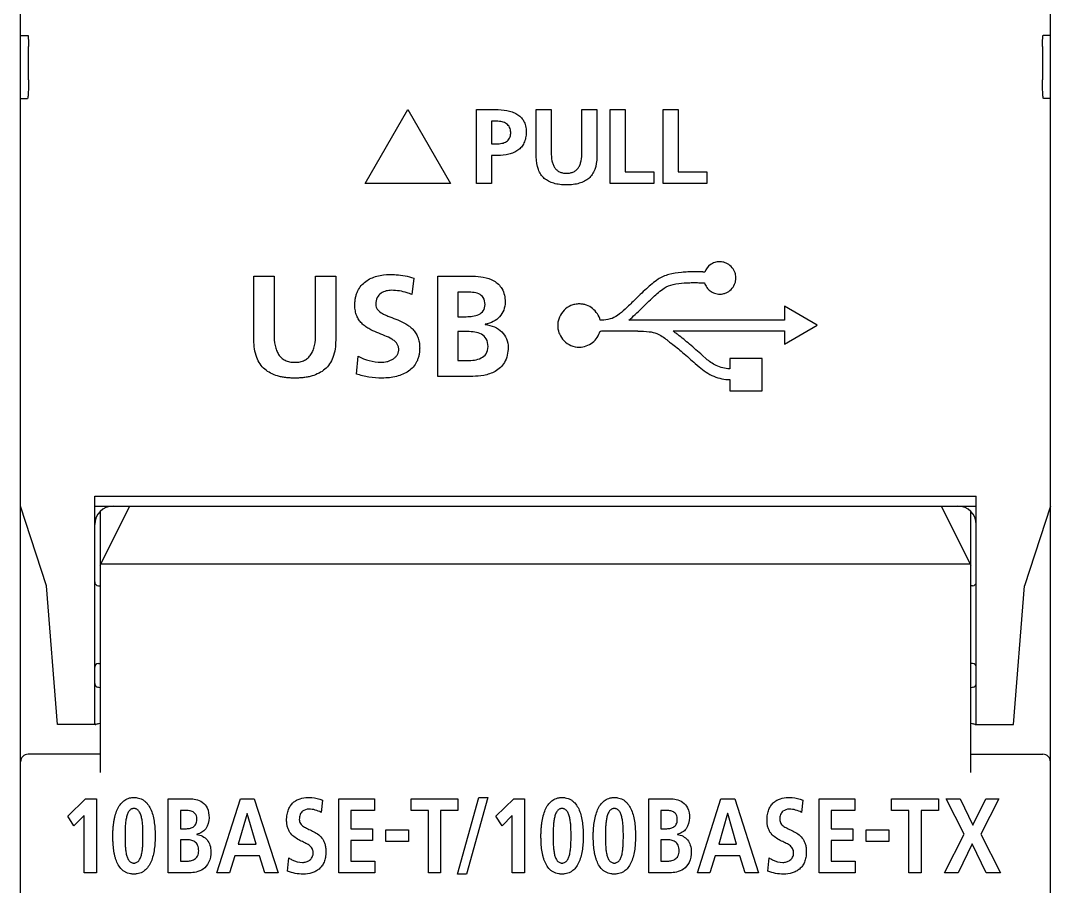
# Model space of a CAD drawing. Extents: x -3 to 204, y 0 to 150.
# Drawn here: x 176 to 203.8, y 38.23 to 61.6 of the extents above; entities that cross this region are included whole.
import ezdxf

# ---------------------------------------------------------------- set-up
doc = ezdxf.new("R2010")
doc.units = 0
doc.header["$LTSCALE"] = 19.36
doc.layers.get('0').update_dxf_attribs({"linetype": 'CONTINUOUS'})

msp = doc.modelspace()

# ---------------------------------------------------------------- linework, layer by layer
at = {"color": 7, "linetype": 'CONTINUOUS'}
for p, q in [((176, 16.5), (176, 121.5)), ((203.8, 16.5), (203.8, 121.5)), ((176, 61.2), (176.1971, 61.2)), ((203.8, 61.2), (203.6029, 61.2)), ((176.2139, 60), (176.2131, 60.9)), ((203.5869, 60.9), (203.5861, 60)), ((176, 59.5), (176.1882, 59.5)), ((203.8, 59.5), (203.6118, 59.5)), ((185.3004, 57.2008), (186.4552, 59.201)), ((186.4552, 59.201), (187.6096, 57.2008)), ((188.3093, 59.199), (188.8161, 59.199)), ((188.3093, 57.2001), (188.3093, 59.199)), ((189.922, 59.199), (190.323, 59.199)), ((189.922, 57.9219), (189.922, 59.199)), ((190.323, 59.199), (190.323, 58.0449)), ((191.1533, 59.199), (191.5543, 59.199)), ((191.1533, 58.0449), (191.1533, 59.199)), ((191.5543, 59.199), (191.5543, 57.9219)), ((191.9184, 59.199), (192.3194, 59.199)), ((191.9184, 57.2001), (191.9184, 59.199)), ((192.3194, 59.199), (192.3194, 57.5154)), ((193.3509, 59.199), (193.7516, 59.199)), ((193.3509, 57.2001), (193.3509, 59.199)), ((193.7516, 59.199), (193.7516, 57.5154)), ((188.8506, 58.8841), (188.7103, 58.8841)), ((188.7103, 58.8841), (188.7103, 58.274)), ((188.7103, 58.274), (188.8506, 58.274)), ((188.8792, 57.9591), (188.7103, 57.9591)), ((188.7103, 57.9591), (188.7103, 57.2001)), ((192.3194, 57.5154), (193.0953, 57.5154)), ((193.0953, 57.5154), (193.0953, 57.2001)), ((193.7516, 57.5154), (194.5277, 57.5154)), ((194.5277, 57.5154), (194.5277, 57.2001)), ((187.6096, 57.2008), (185.3004, 57.2008)), ((188.7103, 57.2001), (188.3093, 57.2001)), ((193.0953, 57.2001), (191.9184, 57.2001)), ((194.5277, 57.2001), (193.3509, 57.2001)), ((182.2994, 54.7007), (182.8413, 54.7007)), ((182.2994, 52.9744), (182.2994, 54.7007)), ((182.8413, 54.7007), (182.8413, 53.1408)), ((183.9637, 54.7007), (184.5056, 54.7007)), ((183.9637, 53.1408), (183.9637, 54.7007)), ((184.5056, 54.7007), (184.5056, 52.9744)), ((186.6143, 54.6504), (186.564, 54.2053)), ((187.2644, 54.7007), (188.2087, 54.7007)), ((187.2644, 51.9991), (187.2644, 54.7007)), ((188.0151, 54.2749), (187.8063, 54.2749)), ((187.8063, 54.2749), (187.8063, 53.6093)), ((197.5005, 53.3826), (196.6227, 53.889)), ((196.6227, 53.889), (196.6227, 53.5156)), ((187.8063, 53.6093), (188.0268, 53.6093)), ((188.5415, 53.404), (188.5415, 53.3964)), ((191.6593, 53.5142), (191.6463, 53.5135)), ((191.6866, 53.5156), (191.6593, 53.5156)), ((191.6593, 53.5156), (191.6593, 53.5142)), ((196.6227, 53.5156), (192.4235, 53.5156)), ((196.6227, 52.8686), (197.5005, 53.3826)), ((188.0616, 53.2066), (187.8063, 53.2066)), ((187.8063, 53.2066), (187.8063, 52.4249)), ((191.6897, 53.2241), (192.6636, 53.2241)), ((192.6636, 53.2241), (192.6636, 53.2228)), ((193.6137, 53.2241), (196.6227, 53.2241)), ((196.6227, 53.2241), (196.6227, 52.8686)), ((185.0661, 52.0569), (185.1164, 52.5448)), ((194.506, 52.4759), (194.4065, 52.5648)), ((187.8063, 52.4249), (188.0616, 52.4249)), ((194.2129, 52.3463), (194.3141, 52.2574)), ((196.0167, 52.4834), (195.1423, 52.4834)), ((195.1423, 52.4834), (195.1423, 52.2037)), ((196.0167, 51.6077), (196.0167, 52.4834)), ((188.2087, 51.9991), (187.2644, 51.9991)), ((195.1423, 51.9116), (195.1423, 51.6077)), ((195.1423, 51.6077), (196.0167, 51.6077)), ((178, 48.7676), (201.8, 48.7676)), ((178, 42.6306), (178, 48.7676)), ((201.8, 42.6306), (201.8, 48.7676)), ((176.7, 46.35), (176, 48.5)), ((178, 48.5), (201.8, 48.5)), ((178.15, 46.9), (178.95, 48.5)), ((200.85, 48.5), (201.65, 46.9)), ((203.8, 48.5), (203.1, 46.35)), ((178.15, 48.3568), (178.15, 41.3097)), ((201.65, 41.3097), (201.65, 48.3567)), ((201.6331, 46.9338), (178.1669, 46.9338)), ((177, 42.6), (176.7, 46.35)), ((178.1, 46.35), (178.15, 46.35)), ((201.7, 46.35), (201.65, 46.35)), ((202.8, 42.6), (203.1, 46.35)), ((178.1, 44.25), (178.15, 44.25)), ((201.7, 44.25), (201.65, 44.25)), ((178.0327, 42.6), (177, 42.6)), ((201.7673, 42.6), (202.8, 42.6)), ((178.15, 41.8), (176.2, 41.8)), ((201.65, 41.8), (203.6, 41.8)), ((177.2762, 40.1293), (177.755, 40.5992)), ((177.755, 40.5992), (178.0462, 40.5992)), ((178.0462, 40.5992), (178.0462, 38.6003)), ((179.9871, 40.5992), (180.5597, 40.5992)), ((179.9871, 38.6003), (179.9871, 40.5992)), ((181.3004, 38.6003), (181.9388, 40.5992)), ((181.9388, 40.5992), (182.3095, 40.5992)), ((182.3095, 40.5992), (182.9527, 38.6003)), ((184.5887, 40.5992), (185.5554, 40.5992)), ((184.5887, 38.6003), (184.5887, 40.5992)), ((185.5554, 40.5992), (185.5554, 40.284)), ((186.5407, 40.5992), (187.8078, 40.5992)), ((186.5407, 40.284), (186.5407, 40.5992)), ((187.7951, 38.5659), (188.368, 40.6336)), ((187.8078, 40.5992), (187.8078, 40.284)), ((188.6119, 40.6336), (188.0394, 38.5659)), ((188.368, 40.6336), (188.6119, 40.6336)), ((188.8331, 40.1293), (189.312, 40.5992)), ((189.312, 40.5992), (189.6027, 40.5992)), ((189.6027, 40.5992), (189.6027, 38.6003)), ((192.9555, 40.5992), (193.5281, 40.5992)), ((192.9555, 38.6003), (192.9555, 40.5992)), ((194.2688, 38.6003), (194.9072, 40.5992)), ((194.9072, 40.5992), (195.2779, 40.5992)), ((195.2779, 40.5992), (195.9211, 38.6003)), ((197.5571, 40.5992), (198.5242, 40.5992)), ((197.5571, 38.6003), (197.5571, 40.5992)), ((198.5242, 40.5992), (198.5242, 40.284)), ((199.5091, 40.5992), (200.7766, 40.5992)), ((199.5091, 40.284), (199.5091, 40.5992)), ((200.7766, 40.5992), (200.7766, 40.284)), ((200.9867, 40.5992), (201.3671, 40.5992)), ((201.4745, 39.6397), (200.9867, 40.5992)), ((201.3671, 40.5992), (201.7095, 39.8861)), ((201.7095, 39.8861), (202.0592, 40.5992)), ((202.4113, 40.5992), (201.9183, 39.6397)), ((202.0592, 40.5992), (202.4113, 40.5992)), ((184.1464, 40.562), (184.1157, 40.2326)), ((197.1144, 40.562), (197.0841, 40.2326)), ((177.4409, 39.8688), (177.2762, 40.1293)), ((177.7178, 40.1437), (177.4409, 39.8688)), ((177.7178, 38.6003), (177.7178, 40.1437)), ((180.4422, 40.284), (180.3154, 40.284)), ((180.3154, 40.284), (180.3154, 39.7917)), ((182.1145, 40.1982), (181.8775, 39.3734)), ((182.1193, 40.1982), (182.1145, 40.1982)), ((182.3563, 39.3734), (182.1193, 40.1982)), ((185.5554, 40.284), (184.9174, 40.284)), ((184.9174, 40.284), (184.9174, 39.7917)), ((187.01, 40.284), (186.5407, 40.284)), ((187.01, 38.6003), (187.01, 40.284)), ((187.8078, 40.284), (187.3386, 40.284)), ((187.3386, 40.284), (187.3386, 38.6003)), ((188.9974, 39.8688), (188.8331, 40.1293)), ((189.2744, 40.1437), (188.9974, 39.8688)), ((189.2744, 38.6003), (189.2744, 40.1437)), ((193.411, 40.284), (193.2842, 40.284)), ((193.2842, 40.284), (193.2842, 39.7917)), ((195.0832, 40.1982), (194.8462, 39.3734)), ((195.088, 40.1982), (195.0832, 40.1982)), ((195.325, 39.3734), (195.088, 40.1982)), ((198.5242, 40.284), (197.8854, 40.284)), ((197.8854, 40.284), (197.8854, 39.7917)), ((199.9787, 40.284), (199.5091, 40.284)), ((199.9787, 38.6003), (199.9787, 40.284)), ((200.7766, 40.284), (200.3073, 40.284)), ((200.3073, 40.284), (200.3073, 38.6003)), ((180.3154, 39.7917), (180.4495, 39.7917)), ((184.9174, 39.7917), (185.5017, 39.7917)), ((185.5017, 39.7917), (185.5017, 39.4764)), ((185.8572, 39.7572), (186.4746, 39.7572)), ((185.8572, 39.4423), (185.8572, 39.7572)), ((186.4746, 39.7572), (186.4746, 39.4423)), ((193.2842, 39.7917), (193.4178, 39.7917)), ((197.8854, 39.7917), (198.4701, 39.7917)), ((198.4701, 39.7917), (198.4701, 39.4764)), ((198.8256, 39.7572), (199.4426, 39.7572)), ((198.8256, 39.4423), (198.8256, 39.7572)), ((199.4426, 39.7572), (199.4426, 39.4423)), ((180.4705, 39.4937), (180.3154, 39.4937)), ((180.3154, 39.4937), (180.3154, 38.9152)), ((180.7616, 39.6397), (180.7616, 39.6339)), ((185.5017, 39.4764), (184.9174, 39.4764)), ((184.9174, 39.4764), (184.9174, 38.9152)), ((193.4392, 39.4937), (193.2842, 39.4937)), ((193.2842, 39.4937), (193.2842, 38.9152)), ((193.73, 39.6397), (193.73, 39.6339)), ((198.4701, 39.4764), (197.8854, 39.4764)), ((197.8854, 39.4764), (197.8854, 38.9152)), ((200.9371, 38.6003), (201.4745, 39.6397)), ((201.9183, 39.6397), (202.4557, 38.6003)), ((181.8775, 39.3734), (182.3563, 39.3734)), ((186.4746, 39.4423), (185.8572, 39.4423)), ((194.8462, 39.3734), (195.325, 39.3734)), ((199.4426, 39.4423), (198.8256, 39.4423)), ((201.6909, 39.3789), (201.3081, 38.6003)), ((202.0685, 38.6003), (201.6909, 39.3789)), ((181.7837, 39.0585), (181.6404, 38.6003)), ((182.448, 39.0585), (181.7837, 39.0585)), ((182.5889, 38.6003), (182.448, 39.0585)), ((183.2073, 38.6431), (183.2379, 39.0041)), ((194.7521, 39.0585), (194.6092, 38.6003)), ((195.4163, 39.0585), (194.7521, 39.0585)), ((195.5572, 38.6003), (195.4163, 39.0585)), ((196.176, 38.6431), (196.2063, 39.0041)), ((180.3154, 38.9152), (180.4705, 38.9152)), ((184.9174, 38.9152), (185.5603, 38.9152)), ((185.5603, 38.9152), (185.5603, 38.6003)), ((193.2842, 38.9152), (193.4392, 38.9152)), ((197.8854, 38.9152), (198.5286, 38.9152)), ((198.5286, 38.9152), (198.5286, 38.6003)), ((178.0462, 38.6003), (177.7178, 38.6003)), ((180.5597, 38.6003), (179.9871, 38.6003)), ((181.6404, 38.6003), (181.3004, 38.6003)), ((182.9527, 38.6003), (182.5889, 38.6003)), ((185.5603, 38.6003), (184.5887, 38.6003)), ((187.3386, 38.6003), (187.01, 38.6003)), ((188.0394, 38.5659), (187.7951, 38.5659)), ((189.6027, 38.6003), (189.2744, 38.6003)), ((193.5281, 38.6003), (192.9555, 38.6003)), ((194.6092, 38.6003), (194.2688, 38.6003)), ((195.9211, 38.6003), (195.5572, 38.6003)), ((198.5286, 38.6003), (197.5571, 38.6003)), ((200.3073, 38.6003), (199.9787, 38.6003)), ((201.3081, 38.6003), (200.9371, 38.6003)), ((202.4557, 38.6003), (202.0685, 38.6003))]:
    msp.add_line(p, q, dxfattribs=at)
for centre, radius, start, end in [((178.5, 48), 0.5, 90, 180), ((201.3, 48), 0.5, 0, 90), ((178.1, 46.45), 0.1, 180, 270), ((201.7, 46.45), 0.1, 270, 360), ((178.1, 44.15), 0.1, 90, 180), ((201.7, 44.15), 0.1, 0, 90), ((178.1, 43.7077), 0.1, 180, 259.52432), ((201.7, 43.7077), 0.1, 280.47568, 360), ((178, 43.1668), 0.45, 70.49649, 79.52432), ((201.8, 43.1668), 0.45, 100.47568, 109.50351), ((178.1, 42.526), 0.1, 100.47568, 132.28327), ((178, 43.0668), 0.45, 280.47568, 289.50351), ((201.8, 43.0668), 0.45, 250.49649, 259.52432), ((201.7, 42.526), 0.1, 47.7377, 79.52432), ((176.2, 41.6), 0.2, 90, 180), ((203.6, 41.6), 0.2, 0, 90)]:
    msp.add_arc(centre, radius, start, end, dxfattribs=at)
for points, knots in [([(176.1971, 61.2), (176.1978, 61.2), (176.1993, 61.1977), (176.2004, 61.1935), (176.202, 61.1862), (176.2033, 61.1763), (176.2047, 61.1638), (176.206, 61.1487), (176.2072, 61.1312), (176.2088, 61.1037), (176.2105, 61.0646), (176.2119, 61.0134), (176.2129, 60.9578), (176.2131, 60.9195), (176.2131, 60.9)], [0, 0, 0, 0, 0.0070022, 0.0221843, 0.0464004, 0.079616, 0.1215854, 0.1719427, 0.2302255, 0.2958878, 0.4468009, 0.6189464, 0.8057346, 1, 1, 1, 1]), ([(203.5869, 60.9), (203.5869, 60.9195), (203.5871, 60.9578), (203.588, 61.0134), (203.5895, 61.0646), (203.5912, 61.1037), (203.5928, 61.1312), (203.594, 61.1487), (203.5953, 61.1638), (203.5967, 61.1763), (203.598, 61.1862), (203.5996, 61.1935), (203.6007, 61.1977), (203.6022, 61.2), (203.6029, 61.2)], [0, 0, 0, 0, 0.1942654, 0.3810536, 0.5531991, 0.7041122, 0.7697745, 0.8280573, 0.8784146, 0.920384, 0.9535996, 0.9778157, 0.9929978, 1, 1, 1, 1]), ([(176.2139, 60), (176.214, 59.9675), (176.2137, 59.9036), (176.2123, 59.811), (176.2101, 59.7256), (176.2074, 59.6606), (176.2049, 59.6146), (176.2028, 59.5855), (176.2007, 59.5604), (176.1985, 59.5395), (176.1961, 59.5229), (176.1941, 59.5121), (176.1922, 59.5057), (176.1909, 59.5024), (176.1894, 59.5), (176.1882, 59.5)], [0, 0, 0, 0, 0.1942712, 0.3810683, 0.5532187, 0.7041332, 0.7697942, 0.828074, 0.8784269, 0.920391, 0.9536001, 0.9778084, 0.9865178, 0.993004, 1, 1, 1, 1]), ([(203.6118, 59.5), (203.6106, 59.5), (203.6091, 59.5024), (203.6078, 59.5057), (203.6059, 59.5121), (203.6039, 59.5229), (203.6015, 59.5395), (203.5993, 59.5604), (203.5971, 59.5855), (203.5951, 59.6146), (203.5926, 59.6606), (203.5899, 59.7256), (203.5877, 59.811), (203.5863, 59.9036), (203.586, 59.9675), (203.5861, 60)], [0, 0, 0, 0, 0.006996, 0.0134822, 0.0221916, 0.0463999, 0.079609, 0.1215731, 0.171926, 0.2302058, 0.2958668, 0.4467813, 0.6189317, 0.8057288, 1, 1, 1, 1]), ([(188.8161, 59.199), (188.9211, 59.199), (189.0759, 59.1889), (189.2697, 59.1387), (189.3969, 59.0817), (189.505, 59.0005), (189.5732, 58.9108), (189.6119, 58.8275), (189.6336, 58.7567), (189.6443, 58.6927), (189.6488, 58.6379), (189.6498, 58.595), (189.6488, 58.5523), (189.645, 58.4984), (189.6357, 58.4347), (189.617, 58.3635), (189.5833, 58.2788), (189.524, 58.1856), (189.4274, 58.0971), (189.3111, 58.0322), (189.129, 57.9722), (188.9803, 57.9591), (188.8792, 57.9591)], [0, 0, 0, 0, 0.1366786, 0.2000629, 0.2597505, 0.3168711, 0.3741663, 0.4042558, 0.436082, 0.4702854, 0.4884818, 0.5075028, 0.5261141, 0.5440188, 0.5779091, 0.6096275, 0.6396396, 0.6963173, 0.7516329, 0.8083986, 0.8683608, 1, 1, 1, 1]), ([(188.8506, 58.274), (188.8988, 58.274), (188.9908, 58.2808), (189.0995, 58.3193), (189.166, 58.374), (189.2036, 58.4277), (189.2223, 58.4821), (189.23, 58.5311), (189.2319, 58.5717), (189.23, 58.6125), (189.2225, 58.6623), (189.2042, 58.718), (189.1676, 58.774), (189.1022, 58.8324), (188.9933, 58.876), (188.8997, 58.8841), (188.8506, 58.8841)], [0, 0, 0, 0, 0.130647, 0.2485491, 0.3044891, 0.3615368, 0.4237477, 0.4582703, 0.4957704, 0.5335201, 0.5685139, 0.6320719, 0.6905559, 0.7476614, 0.8670588, 1, 1, 1, 1]), ([(191.5543, 57.9219), (191.5543, 57.8057), (191.5344, 57.6365), (191.4377, 57.4459), (191.342, 57.3381), (191.2214, 57.2575), (191.1049, 57.2128), (191.0027, 57.1883), (190.919, 57.175), (190.846, 57.1686), (190.7852, 57.1661), (190.7381, 57.1655), (190.6911, 57.1661), (190.6302, 57.1686), (190.5572, 57.175), (190.4736, 57.1883), (190.3714, 57.2128), (190.2549, 57.2575), (190.1343, 57.3381), (190.0385, 57.4459), (189.9419, 57.6365), (189.922, 57.8057), (189.922, 57.9219)], [0, 0, 0, 0, 0.136759, 0.1944542, 0.2492467, 0.3046393, 0.3636061, 0.3951533, 0.4283145, 0.4632287, 0.4813778, 0.5, 0.5186222, 0.5367713, 0.5716855, 0.6048467, 0.6363939, 0.6953607, 0.7507533, 0.8055458, 0.863241, 1, 1, 1, 1]), ([(190.323, 58.0449), (190.323, 57.9672), (190.3304, 57.8551), (190.3697, 57.7184), (190.4117, 57.6347), (190.4695, 57.5665), (190.5309, 57.5254), (190.5866, 57.5026), (190.6332, 57.49), (190.6749, 57.4838), (190.7103, 57.4813), (190.7381, 57.4807), (190.7659, 57.4813), (190.8013, 57.4838), (190.843, 57.49), (190.8897, 57.5026), (190.9454, 57.5254), (191.0068, 57.5665), (191.0645, 57.6347), (191.1065, 57.7184), (191.1458, 57.8551), (191.1533, 57.9672), (191.1533, 58.0449)], [0, 0, 0, 0, 0.1458643, 0.2088277, 0.2663329, 0.320554, 0.3748244, 0.4033073, 0.4333416, 0.4654191, 0.4823718, 0.5, 0.5176282, 0.5345809, 0.5666584, 0.5966927, 0.6251756, 0.679446, 0.7336671, 0.7911723, 0.8541357, 1, 1, 1, 1]), ([(195.2872, 54.7925), (195.2836, 54.8034), (195.2598, 54.8665), (195.1893, 54.9711), (195.0699, 55.0512), (194.9606, 55.0849), (194.8795, 55.0929), (194.805, 55.0873), (194.719, 55.0673), (194.5828, 55.001), (194.4983, 54.893), (194.4674, 54.8144)], [0, 0, 0, 0, 0.0323965, 0.1901495, 0.3478429, 0.4287042, 0.5120302, 0.5766621, 0.6393357, 0.7609528, 1, 1, 1, 1]), ([(194.4674, 54.8144), (194.4641, 54.8144), (194.4571, 54.8144), (194.4454, 54.8143), (194.4323, 54.8149), (194.4127, 54.8156), (194.376, 54.8168), (194.3204, 54.8185), (194.2496, 54.8199), (194.1463, 54.8207), (194.0094, 54.8184), (193.7829, 54.8041), (193.5073, 54.762), (193.2967, 54.6796), (193.2096, 54.6194)], [0, 0, 0, 0, 0.0077436, 0.0162883, 0.0271639, 0.0383919, 0.0618613, 0.1125499, 0.1676619, 0.2265117, 0.3527248, 0.4859428, 0.7539794, 1, 1, 1, 1]), ([(194.4626, 54.5229), (194.4764, 54.4797), (194.5169, 54.3974), (194.6115, 54.2984), (194.7126, 54.2441), (194.802, 54.2215), (194.8785, 54.2153), (194.9606, 54.2235), (195.0699, 54.2574), (195.1893, 54.3377), (195.2697, 54.4571), (195.3036, 54.5666), (195.3124, 54.6545), (195.3047, 54.731), (195.2927, 54.7762), (195.2872, 54.7925)], [0, 0, 0, 0, 0.0994858, 0.1973004, 0.2956721, 0.3462731, 0.3985309, 0.4630479, 0.5256713, 0.6478615, 0.7701447, 0.8329063, 0.8976517, 0.9623757, 1, 1, 1, 1]), ([(185.7279, 52.3784), (185.7822, 52.3784), (185.8651, 52.3889), (185.9705, 52.4222), (186.0456, 52.4586), (186.1119, 52.5065), (186.1563, 52.5573), (186.1824, 52.6038), (186.1971, 52.6418), (186.2046, 52.6759), (186.2077, 52.7044), (186.2087, 52.7346), (186.2061, 52.7721), (186.1931, 52.8284), (186.1601, 52.8923), (186.0989, 52.9555), (185.9915, 53.0286), (185.8265, 53.1003), (185.6129, 53.1808), (185.4317, 53.2632), (185.297, 53.3504), (185.206, 53.4288), (185.1286, 53.5236), (185.0799, 53.6167), (185.0516, 53.6998), (185.0356, 53.769), (185.0276, 53.8303), (185.0243, 53.8822), (185.0234, 53.9276), (185.0246, 53.9776), (185.0298, 54.0475), (185.0425, 54.1298), (185.0678, 54.222), (185.1127, 54.3318), (185.1905, 54.452), (185.314, 54.5663), (185.4592, 54.6506), (185.6757, 54.7274), (185.851, 54.7469), (185.968, 54.7469)], [0, 0, 0, 0, 0.0418969, 0.0636406, 0.0851102, 0.1059897, 0.126364, 0.136572, 0.1469661, 0.1577378, 0.1633378, 0.1691174, 0.1810254, 0.1921858, 0.2135461, 0.2355251, 0.2593622, 0.3134229, 0.3736443, 0.4357092, 0.4664955, 0.4970949, 0.5280314, 0.5603633, 0.5775438, 0.5956809, 0.6150107, 0.6252002, 0.6357774, 0.650047, 0.6637817, 0.6898089, 0.7142184, 0.7373613, 0.781094, 0.8234461, 0.8660405, 0.9096887, 1, 1, 1, 1]), ([(185.968, 54.7469), (186.0251, 54.7469), (186.2433, 54.7398), (186.4613, 54.7012), (186.6143, 54.6504)], [0, 0, 0, 0, 0.2615181, 1, 1, 1, 1]), ([(188.2087, 54.7007), (188.3034, 54.7007), (188.4984, 54.6856), (188.7856, 54.5966), (189.0357, 54.3655), (189.0797, 54.1305), (189.0797, 54.0076)], [0, 0, 0, 0, 0.2262648, 0.4651723, 0.7063579, 1, 1, 1, 1]), ([(193.2096, 54.6194), (193.0978, 54.5428), (192.8793, 54.3549), (192.5918, 54.0761), (192.3388, 53.8295), (192.1882, 53.6938), (192.1162, 53.6424)], [0, 0, 0, 0, 0.2772036, 0.5869262, 0.8190665, 1, 1, 1, 1]), ([(193.3747, 54.3803), (193.4457, 54.4291), (193.6293, 54.4888), (193.8656, 54.518), (194.0658, 54.5277), (194.2064, 54.5292), (194.3137, 54.5275), (194.3812, 54.5254), (194.4143, 54.5245), (194.4338, 54.5235), (194.4497, 54.5237), (194.4583, 54.5232), (194.4626, 54.5229)], [0, 0, 0, 0, 0.232986, 0.5073359, 0.6452878, 0.7744046, 0.8873646, 0.935457, 0.9569949, 0.9767033, 0.9883455, 1, 1, 1, 1]), ([(186.0146, 54.3211), (185.9659, 54.3211), (185.8669, 54.3101), (185.7247, 54.2528), (185.6093, 54.1263), (185.5887, 54.0082), (185.5887, 53.9459)], [0, 0, 0, 0, 0.228844, 0.4644506, 0.7066666, 1, 1, 1, 1]), ([(186.564, 54.2053), (186.5212, 54.2238), (186.3452, 54.2897), (186.1558, 54.3211), (186.0146, 54.3211)], [0, 0, 0, 0, 0.2481826, 1, 1, 1, 1]), ([(188.5377, 53.938), (188.5377, 54.0015), (188.5157, 54.1259), (188.3689, 54.2388), (188.1971, 54.2718), (188.0772, 54.2749), (188.0151, 54.2749)], [0, 0, 0, 0, 0.2692039, 0.4924101, 0.7369867, 1, 1, 1, 1]), ([(192.4235, 53.5156), (192.4798, 53.5647), (192.5958, 53.6724), (192.8116, 53.8825), (193.066, 54.1282), (193.2702, 54.3071), (193.3747, 54.3803)], [0, 0, 0, 0, 0.1744005, 0.3689794, 0.7024922, 1, 1, 1, 1]), ([(185.5887, 53.9459), (185.5887, 53.9187), (185.5969, 53.8651), (185.6528, 53.768), (185.7519, 53.7002), (185.8655, 53.6458), (186.0022, 53.5906), (186.1845, 53.5235), (186.3656, 53.4402), (186.5, 53.3514), (186.591, 53.2714), (186.6684, 53.1747), (186.7171, 53.08), (186.7453, 52.9955), (186.7613, 52.9253), (186.7693, 52.8631), (186.7726, 52.8105), (186.7735, 52.7651), (186.7723, 52.7156), (186.7671, 52.6469), (186.7543, 52.5658), (186.7286, 52.4749), (186.6827, 52.3661), (186.6021, 52.2464), (186.473, 52.1327), (186.3191, 52.0487), (186.082, 51.9708), (185.8893, 51.9526), (185.7589, 51.9526)], [0, 0, 0, 0, 0.0248997, 0.048479, 0.1007471, 0.1312433, 0.1643076, 0.2356298, 0.3094622, 0.3462307, 0.3828935, 0.4200805, 0.4590353, 0.4797471, 0.5016066, 0.5248872, 0.53715, 0.5498719, 0.566509, 0.5825383, 0.6129697, 0.6416037, 0.668876, 0.7209187, 0.7722492, 0.825046, 0.8804967, 1, 1, 1, 1]), ([(188.0268, 53.6093), (188.0857, 53.6093), (188.202, 53.6159), (188.3674, 53.6566), (188.5098, 53.7622), (188.5377, 53.8795), (188.5377, 53.938)], [0, 0, 0, 0, 0.2591623, 0.5110982, 0.7426146, 1, 1, 1, 1]), ([(189.0797, 54.0076), (189.0797, 53.9326), (189.0561, 53.7856), (188.9402, 53.5968), (188.7614, 53.4636), (188.6175, 53.4177), (188.5415, 53.404)], [0, 0, 0, 0, 0.2556572, 0.4940274, 0.73677, 1, 1, 1, 1]), ([(191.6463, 53.5135), (191.6304, 53.5752), (191.5783, 53.6933), (191.4486, 53.8359), (191.3075, 53.9146), (191.1822, 53.9475), (191.077, 53.9565), (190.966, 53.9454), (190.8201, 53.9002), (190.6608, 53.7929), (190.5535, 53.6336), (190.5082, 53.4875), (190.4965, 53.3702), (190.5059, 53.2759), (190.519, 53.2227), (190.5232, 53.208)], [0, 0, 0, 0, 0.1036786, 0.2059276, 0.3088344, 0.3616111, 0.4159175, 0.4799155, 0.5420354, 0.6632435, 0.7845207, 0.8467434, 0.9109111, 0.9750948, 1, 1, 1, 1]), ([(188.5415, 53.3964), (188.6278, 53.3882), (188.7917, 53.3488), (188.9974, 53.2137), (189.1322, 53.0162), (189.161, 52.8598), (189.161, 52.7811)], [0, 0, 0, 0, 0.2712157, 0.5174584, 0.7537894, 1, 1, 1, 1]), ([(192.1162, 53.6424), (192.0553, 53.5982), (191.9131, 53.5358), (191.7621, 53.5197), (191.6866, 53.5156)], [0, 0, 0, 0, 0.4986481, 1, 1, 1, 1]), ([(182.8413, 53.1408), (182.8413, 53.0358), (182.8513, 52.8843), (182.9044, 52.6994), (182.9612, 52.5862), (183.0393, 52.4941), (183.1223, 52.4385), (183.1975, 52.4076), (183.2607, 52.3907), (183.317, 52.3823), (183.3649, 52.3789), (183.4025, 52.3781), (183.4401, 52.3789), (183.4879, 52.3823), (183.5443, 52.3907), (183.6074, 52.4076), (183.6827, 52.4385), (183.7657, 52.4941), (183.8437, 52.5862), (183.9005, 52.6994), (183.9536, 52.8843), (183.9637, 53.0358), (183.9637, 53.1408)], [0, 0, 0, 0, 0.1458616, 0.2088228, 0.2663253, 0.3205441, 0.3748139, 0.4032977, 0.433334, 0.4654146, 0.4823694, 0.5, 0.5176306, 0.5345854, 0.566666, 0.5967023, 0.6251861, 0.6794559, 0.7336747, 0.7911772, 0.8541384, 1, 1, 1, 1]), ([(188.619, 52.8004), (188.619, 52.8729), (188.5966, 53.0119), (188.4452, 53.1511), (188.2588, 53.2002), (188.1289, 53.2066), (188.0616, 53.2066)], [0, 0, 0, 0, 0.2772166, 0.5036158, 0.7428859, 1, 1, 1, 1]), ([(190.5232, 53.208), (190.5296, 53.1859), (190.5622, 53.0937), (190.6609, 52.9472), (190.8525, 52.8174), (191.0059, 52.7866), (191.083, 52.7866)], [0, 0, 0, 0, 0.0921236, 0.3914534, 0.6905272, 1, 1, 1, 1]), ([(191.083, 52.7866), (191.2089, 52.7866), (191.4659, 52.8746), (191.6118, 53.1017), (191.6435, 53.2214)], [0, 0, 0, 0, 0.5042528, 1, 1, 1, 1]), ([(192.6636, 53.2228), (192.7653, 53.2228), (192.9383, 53.2163), (193.1635, 53.1681), (193.3245, 53.0838), (193.4088, 53.0146), (193.4501, 52.9809)], [0, 0, 0, 0, 0.3612666, 0.6135082, 0.8106567, 1, 1, 1, 1]), ([(193.7395, 53.1263), (193.7302, 53.133), (193.6943, 53.1593), (193.6595, 53.1872), (193.6341, 53.2083)], [0, 0, 0, 0, 0.257776, 1, 1, 1, 1]), ([(194.4065, 52.5648), (194.2904, 52.6666), (194.0712, 52.8574), (193.849, 53.0452), (193.7395, 53.1263)], [0, 0, 0, 0, 0.5313743, 1, 1, 1, 1]), ([(184.5056, 52.9744), (184.5056, 52.8174), (184.4787, 52.5886), (184.3481, 52.3311), (184.2186, 52.1854), (184.0556, 52.0766), (183.8982, 52.0162), (183.76, 51.983), (183.647, 51.9652), (183.5483, 51.9566), (183.4661, 51.9531), (183.4025, 51.9523), (183.3389, 51.9531), (183.2567, 51.9566), (183.158, 51.9652), (183.0449, 51.983), (182.9068, 52.0162), (182.7493, 52.0766), (182.5863, 52.1854), (182.4569, 52.3311), (182.3262, 52.5886), (182.2994, 52.8174), (182.2994, 52.9744)], [0, 0, 0, 0, 0.1367821, 0.1944725, 0.2492572, 0.3046436, 0.3636075, 0.3951542, 0.4283153, 0.4632293, 0.4813782, 0.5, 0.5186218, 0.5367707, 0.5716847, 0.6048458, 0.6363925, 0.6953564, 0.7507428, 0.8055275, 0.8632179, 1, 1, 1, 1]), ([(193.4501, 52.9809), (193.4594, 52.9739), (193.4981, 52.9441), (193.5362, 52.9133), (193.5662, 52.8913)], [0, 0, 0, 0, 0.2383162, 1, 1, 1, 1]), ([(193.5662, 52.8913), (193.672, 52.8137), (193.8873, 52.6311), (194.0997, 52.4459), (194.2129, 52.3463)], [0, 0, 0, 0, 0.4654983, 1, 1, 1, 1]), ([(188.0616, 52.4249), (188.1262, 52.4249), (188.2538, 52.4329), (188.4354, 52.4811), (188.5897, 52.6034), (188.619, 52.7345), (188.619, 52.8004)], [0, 0, 0, 0, 0.2566291, 0.5059465, 0.7379761, 1, 1, 1, 1]), ([(189.161, 52.7811), (189.161, 52.6405), (189.11, 52.3727), (188.8272, 52.1139), (188.5148, 52.0163), (188.3066, 51.9991), (188.2087, 51.9991)], [0, 0, 0, 0, 0.3039453, 0.550734, 0.7884096, 1, 1, 1, 1]), ([(195.1423, 52.2037), (195.0169, 52.2043), (194.7817, 52.2685), (194.5879, 52.4041), (194.506, 52.4759)], [0, 0, 0, 0, 0.5354256, 1, 1, 1, 1]), ([(185.7589, 51.9526), (185.6398, 51.9526), (185.4044, 51.968), (185.1778, 52.0296), (185.0661, 52.0569)], [0, 0, 0, 0, 0.5087726, 1, 1, 1, 1]), ([(194.3141, 52.2574), (194.4341, 52.1521), (194.692, 51.9801), (194.9978, 51.9123), (195.1423, 51.9116)], [0, 0, 0, 0, 0.5248497, 1, 1, 1, 1]), ([(178, 42.6306), (178, 42.6274), (178.0018, 42.6208), (178.006, 42.6157), (178.0084, 42.6135)], [0, 0, 0, 0, 0.4999172, 1, 1, 1, 1]), ([(178.0084, 42.6135), (178.0108, 42.6113), (178.0147, 42.6084), (178.0202, 42.6053), (178.024, 42.6035), (178.0274, 42.602), (178.0298, 42.6011), (178.0313, 42.6005), (178.0321, 42.6003), (178.0325, 42.6), (178.0327, 42.6)], [0, 0, 0, 0, 0.3496824, 0.5174369, 0.6719964, 0.8056399, 0.9099865, 0.9484704, 0.9766915, 1, 1, 1, 1]), ([(201.7673, 42.6), (201.7673, 42.6), (201.7675, 42.6002), (201.768, 42.6002), (201.7687, 42.6005), (201.7697, 42.6009), (201.7709, 42.6014), (201.773, 42.6022), (201.776, 42.6034), (201.7798, 42.6053), (201.7853, 42.6084), (201.7892, 42.6113), (201.7916, 42.6135)], [0, 0, 0, 0, 0.0058428, 0.0229119, 0.0507644, 0.0889545, 0.1367812, 0.1931363, 0.32691, 0.4816642, 0.6496718, 1, 1, 1, 1]), ([(201.7916, 42.6135), (201.794, 42.6157), (201.7982, 42.6208), (201.8, 42.6274), (201.8, 42.6306)], [0, 0, 0, 0, 0.5000795, 1, 1, 1, 1]), ([(178.4909, 39.5939), (178.4909, 39.5959), (178.4909, 39.5998), (178.4909, 39.6076), (178.491, 39.6213), (178.4913, 39.641), (178.4917, 39.6645), (178.4926, 39.696), (178.4942, 39.7353), (178.4979, 39.7979), (178.5046, 39.8755), (178.5165, 39.9672), (178.5323, 40.0564), (178.5588, 40.169), (178.6025, 40.2994), (178.6769, 40.4372), (178.7613, 40.5294), (178.8409, 40.5825), (178.9072, 40.6119), (178.9674, 40.6266), (179.0185, 40.6327), (179.0597, 40.6342), (179.1018, 40.6326), (179.1564, 40.6262), (179.2203, 40.6106), (179.2899, 40.5796), (179.3723, 40.5239), (179.4577, 40.4278), (179.5306, 40.2859), (179.5807, 40.1247), (179.6122, 39.9512), (179.6258, 39.8021), (179.6308, 39.6826), (179.6316, 39.6233), (179.6316, 39.5939)], [0, 0, 0, 0, 0.0022222, 0.0044456, 0.0088959, 0.0178083, 0.0267328, 0.0356652, 0.0535359, 0.0713866, 0.1068945, 0.1419373, 0.176283, 0.2097266, 0.2732401, 0.3318468, 0.386357, 0.4130332, 0.4400728, 0.468248, 0.483037, 0.4984278, 0.5150064, 0.5308495, 0.560781, 0.5891978, 0.6169721, 0.673126, 0.7328652, 0.7968796, 0.8641406, 0.9326745, 0.9666583, 1, 1, 1, 1]), ([(180.5597, 40.5992), (180.6172, 40.5992), (180.7373, 40.588), (180.9169, 40.5178), (181.0655, 40.3407), (181.0878, 40.1766), (181.0878, 40.0866)], [0, 0, 0, 0, 0.2070476, 0.4310318, 0.6759022, 1, 1, 1, 1]), ([(183.609, 38.8808), (183.6419, 38.8808), (183.71, 38.8915), (183.7889, 38.929), (183.8422, 38.9765), (183.8743, 39.0218), (183.8914, 39.0667), (183.8985, 39.1064), (183.9004, 39.139), (183.8985, 39.1719), (183.8907, 39.2131), (183.8714, 39.2598), (183.8344, 39.307), (183.7696, 39.3611), (183.669, 39.4148), (183.5381, 39.4749), (183.4048, 39.549), (183.3057, 39.6375), (183.2446, 39.7294), (183.2088, 39.8136), (183.1907, 39.8938), (183.183, 39.9652), (183.1814, 40.0173), (183.1823, 40.0641), (183.1854, 40.1157), (183.1931, 40.1765), (183.2084, 40.2446), (183.2353, 40.325), (183.2814, 40.413), (183.356, 40.4983), (183.4443, 40.5615), (183.5752, 40.6187), (183.6831, 40.6336), (183.7543, 40.6336)], [0, 0, 0, 0, 0.038033, 0.0783793, 0.0988735, 0.1197839, 0.1418398, 0.1536696, 0.1662467, 0.179419, 0.1916685, 0.2145038, 0.2368842, 0.2601868, 0.3113768, 0.3677795, 0.4265767, 0.4868588, 0.5187803, 0.5532646, 0.5918131, 0.6131438, 0.6361142, 0.6519118, 0.6671046, 0.6958083, 0.7225175, 0.7475242, 0.7935215, 0.8360949, 0.8770948, 0.9177861, 1, 1, 1, 1]), ([(183.7543, 40.6336), (183.7889, 40.6336), (183.9221, 40.6283), (184.0549, 40.599), (184.1464, 40.562)], [0, 0, 0, 0, 0.2595434, 1, 1, 1, 1]), ([(190.0478, 39.5939), (190.0478, 39.5959), (190.0479, 39.5998), (190.0479, 39.6076), (190.048, 39.6213), (190.0482, 39.641), (190.0487, 39.6645), (190.0495, 39.696), (190.0511, 39.7353), (190.0548, 39.7979), (190.0615, 39.8755), (190.0733, 39.9672), (190.0892, 40.0564), (190.1156, 40.169), (190.1593, 40.2994), (190.2337, 40.4372), (190.318, 40.5295), (190.3977, 40.5825), (190.4641, 40.6119), (190.5243, 40.6266), (190.5754, 40.6327), (190.6166, 40.6342), (190.6588, 40.6326), (190.7134, 40.6262), (190.7772, 40.6106), (190.8468, 40.5796), (190.9292, 40.5239), (191.0145, 40.4278), (191.0873, 40.2859), (191.1374, 40.1247), (191.1688, 39.9512), (191.1824, 39.8021), (191.1874, 39.6826), (191.1882, 39.6233), (191.1882, 39.5939)], [0, 0, 0, 0, 0.0022222, 0.0044457, 0.008896, 0.0178085, 0.0267332, 0.0356657, 0.0535367, 0.0713875, 0.1068955, 0.141938, 0.1762828, 0.2097251, 0.2732348, 0.3318384, 0.386351, 0.4130332, 0.4400832, 0.4682744, 0.4830735, 0.4984761, 0.5150546, 0.5308968, 0.5608248, 0.5892362, 0.6170041, 0.6731447, 0.7328737, 0.7968818, 0.86414, 0.9326736, 0.9666578, 1, 1, 1, 1]), ([(191.4593, 39.5939), (191.4593, 39.5959), (191.4593, 39.5998), (191.4593, 39.6076), (191.4594, 39.6213), (191.4596, 39.641), (191.4601, 39.6645), (191.461, 39.696), (191.4626, 39.7353), (191.4663, 39.7979), (191.473, 39.8755), (191.4849, 39.9672), (191.5007, 40.0564), (191.5272, 40.169), (191.5709, 40.2994), (191.6454, 40.4372), (191.7298, 40.5295), (191.8095, 40.5825), (191.8758, 40.6119), (191.9361, 40.6266), (191.9872, 40.6327), (192.0284, 40.6342), (192.0706, 40.6326), (192.1252, 40.6262), (192.189, 40.6106), (192.2586, 40.5796), (192.341, 40.5239), (192.4263, 40.4278), (192.4991, 40.2859), (192.5492, 40.1247), (192.5806, 39.9512), (192.5942, 39.8021), (192.5992, 39.6826), (192.6, 39.6233), (192.6, 39.5939)], [0, 0, 0, 0, 0.0022221, 0.0044454, 0.0088955, 0.0178075, 0.0267317, 0.0356637, 0.0535337, 0.0713836, 0.10689, 0.1419316, 0.1762761, 0.209719, 0.2732329, 0.3318447, 0.3863685, 0.413056, 0.4401104, 0.4683039, 0.4831033, 0.4985053, 0.5150829, 0.5309242, 0.5608504, 0.5892601, 0.6170264, 0.6731638, 0.7328893, 0.7968936, 0.864148, 0.9326776, 0.9666598, 1, 1, 1, 1]), ([(193.5281, 40.5992), (193.5857, 40.5992), (193.7059, 40.588), (193.8856, 40.5178), (194.0342, 40.3407), (194.0566, 40.1766), (194.0566, 40.0866)], [0, 0, 0, 0, 0.2072062, 0.4312179, 0.6760244, 1, 1, 1, 1]), ([(196.577, 38.8808), (196.6101, 38.8808), (196.6784, 38.8915), (196.7575, 38.929), (196.8109, 38.9765), (196.843, 39.0218), (196.8601, 39.0667), (196.8673, 39.1064), (196.8691, 39.139), (196.8672, 39.1719), (196.8594, 39.2131), (196.8401, 39.2598), (196.803, 39.307), (196.7382, 39.3611), (196.6375, 39.4148), (196.5065, 39.4749), (196.3731, 39.549), (196.2739, 39.6375), (196.2127, 39.7294), (196.1769, 39.8136), (196.1587, 39.8938), (196.151, 39.9652), (196.1494, 40.0173), (196.1503, 40.0641), (196.1535, 40.1157), (196.1612, 40.1765), (196.1764, 40.2446), (196.2034, 40.3251), (196.2495, 40.4131), (196.3242, 40.4983), (196.4126, 40.5615), (196.5435, 40.6187), (196.6515, 40.6336), (196.7227, 40.6336)], [0, 0, 0, 0, 0.0381643, 0.0785599, 0.0990575, 0.1199625, 0.142008, 0.1538317, 0.1664021, 0.1795676, 0.1918109, 0.2146374, 0.2370139, 0.2603171, 0.3115167, 0.3679333, 0.4267414, 0.4870228, 0.5189368, 0.5534081, 0.5919381, 0.6132578, 0.6362161, 0.6520053, 0.6671901, 0.6958792, 0.7225758, 0.7475719, 0.793555, 0.8361219, 0.8771198, 0.9178091, 1, 1, 1, 1]), ([(196.7227, 40.6336), (196.7574, 40.6336), (196.8904, 40.6284), (197.0231, 40.5991), (197.1144, 40.562)], [0, 0, 0, 0, 0.260109, 1, 1, 1, 1]), ([(179.3029, 39.5939), (179.3029, 39.6688), (179.3024, 39.785), (179.2916, 39.941), (179.2751, 40.0587), (179.248, 40.1654), (179.2123, 40.2427), (179.1736, 40.2898), (179.1403, 40.3158), (179.1082, 40.3294), (179.0806, 40.3348), (179.0588, 40.3361), (179.0372, 40.3348), (179.0101, 40.3294), (178.9786, 40.3158), (178.9461, 40.2897), (178.9082, 40.2425), (178.8734, 40.1652), (178.8468, 40.0586), (178.8307, 39.941), (178.8201, 39.7849), (178.8196, 39.6688), (178.8196, 39.5939)], [0, 0, 0, 0, 0.132909, 0.2060692, 0.2775779, 0.3434627, 0.4010332, 0.4267571, 0.4510964, 0.4752428, 0.4877888, 0.500944, 0.513822, 0.5261126, 0.5498255, 0.5738423, 0.5993424, 0.6566726, 0.7224631, 0.7939398, 0.8670918, 1, 1, 1, 1]), ([(183.7826, 40.3184), (183.7223, 40.3184), (183.6199, 40.2894), (183.5353, 40.1694), (183.5242, 40.0862), (183.5242, 40.0404)], [0, 0, 0, 0, 0.426559, 0.6757964, 1, 1, 1, 1]), ([(190.8595, 39.5939), (190.8595, 39.6688), (190.859, 39.785), (190.8482, 39.941), (190.8317, 40.0587), (190.8046, 40.1654), (190.769, 40.2427), (190.7303, 40.2898), (190.6972, 40.3158), (190.6651, 40.3294), (190.6375, 40.3348), (190.6157, 40.3361), (190.5941, 40.3348), (190.567, 40.3294), (190.5355, 40.3158), (190.5029, 40.2897), (190.4649, 40.2425), (190.43, 40.1652), (190.4034, 40.0587), (190.3873, 39.941), (190.3767, 39.7849), (190.3762, 39.6688), (190.3762, 39.5939)], [0, 0, 0, 0, 0.132909, 0.2060688, 0.2775754, 0.3434539, 0.4010083, 0.4267172, 0.4510349, 0.4751524, 0.4876814, 0.5008181, 0.5137146, 0.5260223, 0.549764, 0.5738022, 0.5993172, 0.6566633, 0.7224601, 0.7939391, 0.8670917, 1, 1, 1, 1]), ([(192.2713, 39.5939), (192.2713, 39.6688), (192.2708, 39.785), (192.26, 39.941), (192.2435, 40.0587), (192.2164, 40.1654), (192.1808, 40.2427), (192.1422, 40.2898), (192.109, 40.3158), (192.0769, 40.3294), (192.0493, 40.3348), (192.0275, 40.3361), (192.0059, 40.3348), (191.9787, 40.3294), (191.9472, 40.3158), (191.9145, 40.2898), (191.8765, 40.2425), (191.8415, 40.1652), (191.8149, 40.0587), (191.7988, 39.941), (191.7882, 39.7849), (191.7876, 39.6688), (191.7876, 39.5939)], [0, 0, 0, 0, 0.1328923, 0.2060429, 0.2775406, 0.3434108, 0.400958, 0.4266637, 0.4509783, 0.4750928, 0.4876202, 0.5007553, 0.5136687, 0.5259917, 0.5497594, 0.573816, 0.5993426, 0.6566975, 0.7224922, 0.7939643, 0.8671083, 1, 1, 1, 1]), ([(196.7506, 40.3184), (196.6905, 40.3184), (196.5884, 40.2893), (196.504, 40.1694), (196.4929, 40.0862), (196.4929, 40.0404)], [0, 0, 0, 0, 0.4258316, 0.6753278, 1, 1, 1, 1]), ([(180.7592, 40.0349), (180.7592, 40.0815), (180.7489, 40.1675), (180.6609, 40.2558), (180.553, 40.2819), (180.4799, 40.284), (180.4422, 40.284)], [0, 0, 0, 0, 0.3009973, 0.5270706, 0.7565525, 1, 1, 1, 1]), ([(180.4495, 39.7917), (180.4852, 39.7917), (180.5564, 39.7965), (180.6596, 39.8282), (180.7453, 39.9107), (180.7592, 39.9921), (180.7592, 40.0349)], [0, 0, 0, 0, 0.2403221, 0.4780178, 0.7125561, 1, 1, 1, 1]), ([(181.0878, 40.0866), (181.0878, 39.9833), (181.0468, 39.8239), (180.8986, 39.6863), (180.8084, 39.6501), (180.7616, 39.6397)], [0, 0, 0, 0, 0.521232, 0.7579964, 1, 1, 1, 1]), ([(183.5242, 40.0404), (183.5242, 40.0025), (183.5454, 39.9243), (183.6216, 39.8597), (183.6917, 39.8187), (183.7748, 39.7778), (183.8864, 39.7277), (184.0198, 39.6527), (184.1187, 39.5625), (184.1796, 39.4688), (184.2155, 39.3832), (184.2336, 39.3017), (184.2413, 39.2293), (184.2429, 39.1769), (184.242, 39.1304), (184.2388, 39.0796), (184.2311, 39.0198), (184.2156, 38.9527), (184.1881, 38.8731), (184.1404, 38.7855), (184.0623, 38.7007), (183.9686, 38.6377), (183.8253, 38.5799), (183.7069, 38.5659), (183.6276, 38.5659)], [0, 0, 0, 0, 0.0519242, 0.1036067, 0.1325555, 0.1636047, 0.2303853, 0.3004321, 0.3727342, 0.4112045, 0.4528299, 0.4993504, 0.5250622, 0.5527195, 0.5711402, 0.5888722, 0.6224283, 0.6537408, 0.6831692, 0.7377493, 0.789116, 0.8397119, 0.8912583, 1, 1, 1, 1]), ([(193.7279, 40.0349), (193.7279, 40.0815), (193.7176, 40.1675), (193.6296, 40.2558), (193.5217, 40.2819), (193.4486, 40.284), (193.411, 40.284)], [0, 0, 0, 0, 0.3009973, 0.5270706, 0.7565525, 1, 1, 1, 1]), ([(193.4178, 39.7917), (193.4536, 39.7917), (193.5248, 39.7965), (193.6282, 39.8282), (193.714, 39.9107), (193.7279, 39.9921), (193.7279, 40.0349)], [0, 0, 0, 0, 0.2403016, 0.4781083, 0.7126972, 1, 1, 1, 1]), ([(194.0566, 40.0866), (194.0566, 39.9833), (194.0155, 39.8239), (193.8672, 39.6863), (193.7768, 39.6501), (193.73, 39.6397)], [0, 0, 0, 0, 0.5210149, 0.7577971, 1, 1, 1, 1]), ([(196.4929, 40.0404), (196.4929, 40.0025), (196.5141, 39.9243), (196.5903, 39.8597), (196.6604, 39.8187), (196.7434, 39.7778), (196.855, 39.7277), (196.9883, 39.6527), (197.0872, 39.5624), (197.1481, 39.4688), (197.1839, 39.3832), (197.202, 39.3017), (197.2096, 39.2293), (197.2113, 39.1769), (197.2104, 39.1304), (197.2072, 39.0796), (197.1995, 39.0198), (197.184, 38.9527), (197.1566, 38.8731), (197.1089, 38.7855), (197.0309, 38.7007), (196.9372, 38.6377), (196.7937, 38.5799), (196.6753, 38.5659), (196.5959, 38.5659)], [0, 0, 0, 0, 0.0519267, 0.1036005, 0.1325415, 0.1635814, 0.2303414, 0.300369, 0.3726588, 0.4111267, 0.4527525, 0.4992757, 0.5249895, 0.5526491, 0.5710713, 0.5888047, 0.6223629, 0.6536764, 0.6831044, 0.7376796, 0.7890386, 0.8396303, 0.8911835, 1, 1, 1, 1]), ([(179.6316, 39.5939), (179.6316, 39.5646), (179.6308, 39.5054), (179.6256, 39.3865), (179.6116, 39.2386), (179.5795, 39.0669), (179.5287, 38.9077), (179.4554, 38.7679), (179.3701, 38.6735), (179.2881, 38.6189), (179.2189, 38.5885), (179.1556, 38.5732), (179.1014, 38.5669), (179.0578, 38.5653), (179.0134, 38.567), (178.9564, 38.5737), (178.8902, 38.5901), (178.8185, 38.6225), (178.735, 38.6805), (178.6501, 38.7798), (178.5925, 38.8987), (178.5578, 39.0024), (178.5366, 39.0851), (178.5203, 39.1702), (178.5081, 39.2567), (178.4996, 39.3433), (178.4951, 39.4151), (178.4928, 39.4716), (178.4919, 39.5064), (178.4914, 39.5338), (178.4911, 39.5541), (178.491, 39.5708), (178.4909, 39.5824), (178.4909, 39.589), (178.4909, 39.5923), (178.4909, 39.5939)], [0, 0, 0, 0, 0.03345, 0.0674561, 0.1358303, 0.2027518, 0.2663556, 0.3257143, 0.3815883, 0.4092588, 0.4375801, 0.4674019, 0.4831758, 0.4996713, 0.5171765, 0.53383, 0.5650848, 0.5945194, 0.6231013, 0.6804772, 0.7410285, 0.772749, 0.8052472, 0.8382901, 0.8715828, 0.9047849, 0.9375233, 0.9535953, 0.9694006, 0.9771869, 0.9848866, 0.9924933, 0.9962595, 0.9981331, 1, 1, 1, 1]), ([(178.8196, 39.5939), (178.8196, 39.5204), (178.8199, 39.4062), (178.8301, 39.2528), (178.8459, 39.1368), (178.8723, 39.0316), (178.9072, 38.9553), (178.9453, 38.9088), (178.978, 38.8831), (179.0097, 38.8697), (179.037, 38.8644), (179.0588, 38.8631), (179.0808, 38.8644), (179.1086, 38.8697), (179.1409, 38.883), (179.1744, 38.9087), (179.2133, 38.9552), (179.249, 39.0315), (179.276, 39.1368), (179.2922, 39.2527), (179.3026, 39.4062), (179.3029, 39.5204), (179.3029, 39.5939)], [0, 0, 0, 0, 0.1320345, 0.2049011, 0.276181, 0.3418796, 0.3992908, 0.424946, 0.4492297, 0.4733422, 0.4858823, 0.49904, 0.5124783, 0.525277, 0.5498296, 0.5744418, 0.6003258, 0.657983, 0.7237778, 0.79509, 0.8679647, 1, 1, 1, 1]), ([(180.8084, 39.1929), (180.8084, 39.2461), (180.7973, 39.3429), (180.7079, 39.4498), (180.5911, 39.4891), (180.5113, 39.4937), (180.4705, 39.4937)], [0, 0, 0, 0, 0.3079554, 0.5389702, 0.7635733, 1, 1, 1, 1]), ([(180.7616, 39.6339), (180.8145, 39.6278), (180.9175, 39.5968), (181.0866, 39.4582), (181.1371, 39.2876), (181.1371, 39.1784)], [0, 0, 0, 0, 0.2493314, 0.4889064, 1, 1, 1, 1]), ([(191.1882, 39.5939), (191.1882, 39.5646), (191.1874, 39.5054), (191.1822, 39.3865), (191.1682, 39.2386), (191.1362, 39.0669), (191.0855, 38.9077), (191.0122, 38.7679), (190.927, 38.6735), (190.845, 38.6189), (190.7758, 38.5885), (190.7125, 38.5732), (190.6584, 38.5669), (190.6147, 38.5653), (190.5703, 38.567), (190.5133, 38.5737), (190.4471, 38.5901), (190.3754, 38.6225), (190.2919, 38.6805), (190.2071, 38.7798), (190.1495, 38.8987), (190.1147, 39.0024), (190.0935, 39.0851), (190.0772, 39.1702), (190.065, 39.2567), (190.0565, 39.3433), (190.052, 39.4151), (190.0497, 39.4716), (190.0488, 39.5064), (190.0483, 39.5338), (190.048, 39.5541), (190.0479, 39.5708), (190.0479, 39.5824), (190.0478, 39.589), (190.0478, 39.5923), (190.0478, 39.5939)], [0, 0, 0, 0, 0.0334519, 0.0674597, 0.1358365, 0.2027578, 0.2663577, 0.3257083, 0.3815712, 0.4092363, 0.4375534, 0.4673728, 0.4831465, 0.4996426, 0.5171488, 0.5338032, 0.5650599, 0.5944962, 0.6230797, 0.6804588, 0.7410137, 0.772736, 0.805236, 0.8382808, 0.8715754, 0.9047795, 0.9375197, 0.9535927, 0.9693988, 0.9771855, 0.9848858, 0.9924928, 0.9962593, 0.9981329, 1, 1, 1, 1]), ([(190.3762, 39.5939), (190.3762, 39.5204), (190.3765, 39.4062), (190.3867, 39.2528), (190.4025, 39.1368), (190.429, 39.0316), (190.4639, 38.9553), (190.5021, 38.9088), (190.5349, 38.8831), (190.5666, 38.8697), (190.5939, 38.8644), (190.6157, 38.8631), (190.6377, 38.8644), (190.6655, 38.8697), (190.6979, 38.883), (190.7313, 38.9087), (190.7701, 38.9552), (190.8058, 39.0315), (190.8328, 39.1368), (190.8489, 39.2527), (190.8592, 39.4062), (190.8595, 39.5204), (190.8595, 39.5939)], [0, 0, 0, 0, 0.1320254, 0.2048875, 0.2761646, 0.341865, 0.3992885, 0.4249571, 0.4492609, 0.473401, 0.4859575, 0.499133, 0.5125697, 0.5253658, 0.5499107, 0.5745131, 0.6003868, 0.6580251, 0.7238053, 0.7951071, 0.8679744, 1, 1, 1, 1]), ([(192.6, 39.5939), (192.6, 39.5646), (192.5992, 39.5054), (192.594, 39.3865), (192.58, 39.2386), (192.548, 39.0669), (192.4973, 38.9077), (192.424, 38.7679), (192.3388, 38.6735), (192.2568, 38.6189), (192.1876, 38.5885), (192.1243, 38.5732), (192.0702, 38.5669), (192.0265, 38.5653), (191.9821, 38.567), (191.925, 38.5737), (191.8588, 38.5901), (191.7871, 38.6225), (191.7035, 38.6805), (191.6186, 38.7798), (191.561, 38.8987), (191.5262, 39.0024), (191.505, 39.0851), (191.4887, 39.1702), (191.4765, 39.2567), (191.468, 39.3433), (191.4635, 39.4151), (191.4612, 39.4716), (191.4602, 39.5064), (191.4597, 39.5338), (191.4595, 39.5541), (191.4594, 39.5708), (191.4593, 39.5824), (191.4593, 39.589), (191.4593, 39.5923), (191.4593, 39.5939)], [0, 0, 0, 0, 0.0334487, 0.0674532, 0.1358233, 0.2027382, 0.2663318, 0.3256767, 0.3815342, 0.4091966, 0.4375109, 0.4673275, 0.4830997, 0.4995941, 0.5171106, 0.5337745, 0.5650476, 0.594497, 0.6230901, 0.6804791, 0.741035, 0.772756, 0.8052539, 0.8382961, 0.8715877, 0.9047887, 0.9375257, 0.9535972, 0.9694018, 0.9771878, 0.9848872, 0.9924936, 0.9962597, 0.9981331, 1, 1, 1, 1]), ([(191.7876, 39.5939), (191.7876, 39.5204), (191.7879, 39.4062), (191.7982, 39.2527), (191.8142, 39.1368), (191.8407, 39.0316), (191.8757, 38.9553), (191.9138, 38.9088), (191.9466, 38.8831), (191.9784, 38.8697), (192.0057, 38.8644), (192.0275, 38.8631), (192.0495, 38.8644), (192.0773, 38.8697), (192.1096, 38.883), (192.143, 38.9087), (192.1818, 38.9552), (192.2175, 39.0315), (192.2444, 39.1368), (192.2606, 39.2527), (192.271, 39.4062), (192.2713, 39.5204), (192.2713, 39.5939)], [0, 0, 0, 0, 0.1320276, 0.2048929, 0.2761763, 0.3418874, 0.3993262, 0.4250037, 0.4493158, 0.4734623, 0.4860206, 0.4991968, 0.5126156, 0.5253964, 0.5499182, 0.5745071, 0.6003743, 0.6580117, 0.7237962, 0.7951022, 0.8679723, 1, 1, 1, 1]), ([(193.7768, 39.1929), (193.7768, 39.2461), (193.7657, 39.3429), (193.6763, 39.4498), (193.5596, 39.4891), (193.48, 39.4937), (193.4392, 39.4937)], [0, 0, 0, 0, 0.3081432, 0.5392531, 0.7638106, 1, 1, 1, 1]), ([(193.73, 39.6339), (193.783, 39.6278), (193.886, 39.5969), (194.0552, 39.4582), (194.1055, 39.2876), (194.1055, 39.1784)], [0, 0, 0, 0, 0.2495148, 0.4890384, 1, 1, 1, 1]), ([(180.4705, 38.9152), (180.5097, 38.9152), (180.5879, 38.9211), (180.7013, 38.9588), (180.7937, 39.0536), (180.8084, 39.1447), (180.8084, 39.1929)], [0, 0, 0, 0, 0.2374928, 0.4726185, 0.7081215, 1, 1, 1, 1]), ([(181.1371, 39.1784), (181.1371, 39.0754), (181.1111, 38.8887), (180.9428, 38.69), (180.7473, 38.6131), (180.6192, 38.6003), (180.5597, 38.6003)], [0, 0, 0, 0, 0.3346191, 0.584439, 0.806827, 1, 1, 1, 1]), ([(183.2379, 39.0041), (183.266, 38.9856), (183.3791, 38.9194), (183.5113, 38.8808), (183.609, 38.8808)], [0, 0, 0, 0, 0.2563687, 1, 1, 1, 1]), ([(193.4392, 38.9152), (193.4784, 38.9152), (193.5565, 38.9211), (193.6698, 38.9588), (193.7621, 39.0537), (193.7768, 39.1447), (193.7768, 39.1929)], [0, 0, 0, 0, 0.2372463, 0.4723313, 0.7079346, 1, 1, 1, 1]), ([(194.1055, 39.1784), (194.1055, 39.0755), (194.0796, 38.8887), (193.9113, 38.69), (193.7158, 38.6131), (193.5876, 38.6003), (193.5281, 38.6003)], [0, 0, 0, 0, 0.3345842, 0.584329, 0.8066847, 1, 1, 1, 1]), ([(196.2063, 39.0041), (196.2344, 38.9856), (196.3474, 38.9195), (196.4795, 38.8808), (196.577, 38.8808)], [0, 0, 0, 0, 0.2565739, 1, 1, 1, 1]), ([(183.6276, 38.5659), (183.5551, 38.5659), (183.4111, 38.5774), (183.2749, 38.6228), (183.2073, 38.6431)], [0, 0, 0, 0, 0.5065231, 1, 1, 1, 1]), ([(196.5959, 38.5659), (196.5236, 38.5659), (196.3797, 38.5775), (196.2436, 38.6228), (196.176, 38.6431)], [0, 0, 0, 0, 0.5062267, 1, 1, 1, 1])]:
    msp.add_open_spline(points, degree=3, knots=knots, dxfattribs=at)
for points in [[(191.6435, 53.2214), (191.6589, 53.2221), (191.6742, 53.2241), (191.6897, 53.2241)], [(193.6341, 53.2083), (193.6276, 53.2139), (193.6204, 53.2187), (193.6137, 53.2241)], [(185.1164, 52.5448), (185.3022, 52.4443), (185.5167, 52.3784), (185.7279, 52.3784)], [(184.1157, 40.2326), (184.0143, 40.2862), (183.8973, 40.3184), (183.7826, 40.3184)], [(197.0841, 40.2326), (196.9826, 40.2861), (196.8654, 40.3184), (196.7506, 40.3184)]]:
    msp.add_open_spline(points, degree=3, dxfattribs=at)

doc.saveas('drawing.dxf')
